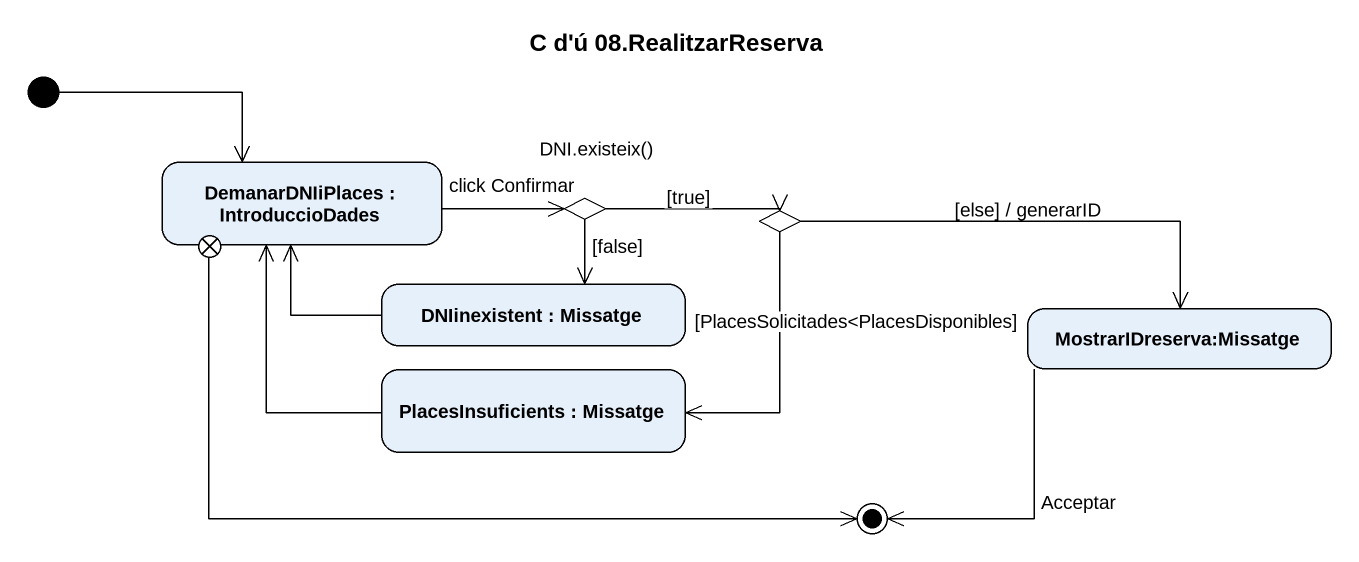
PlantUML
@startuml
title C d'ú 08.RealitzarReserva
hide empty description
state "DemanarDNIiPlaces : IntroduccioDades" as DemanarDNIiPlaces
state exit1 <<choice>>
state "DNI.existeix()" as DNI_existeix <<choice>>
state choice1 <<choice>>
state "DNIinexistent : Missatge" as DNIinexistent
state "MostrarIDreserva:Missatge" as MostrarIDreserva_Missatge
state "PlacesInsuficients : Missatge" as PlacesInsuficients
[*] -right-> DemanarDNIiPlaces
DemanarDNIiPlaces -right-> DNI_existeix : click Confirmar
DNI_existeix -right-> choice1 : [true]
DNI_existeix --> DNIinexistent : [false]
choice1 -right-> MostrarIDreserva_Missatge : [else] / generarID
choice1 --> PlacesInsuficients : [PlacesSolicitades<PlacesDisponibles]
DNIinexistent -left-> DemanarDNIiPlaces
PlacesInsuficients -up-> DemanarDNIiPlaces
exit1 -right-> [*]
MostrarIDreserva_Missatge -left-> [*] : Acceptar
@enduml
